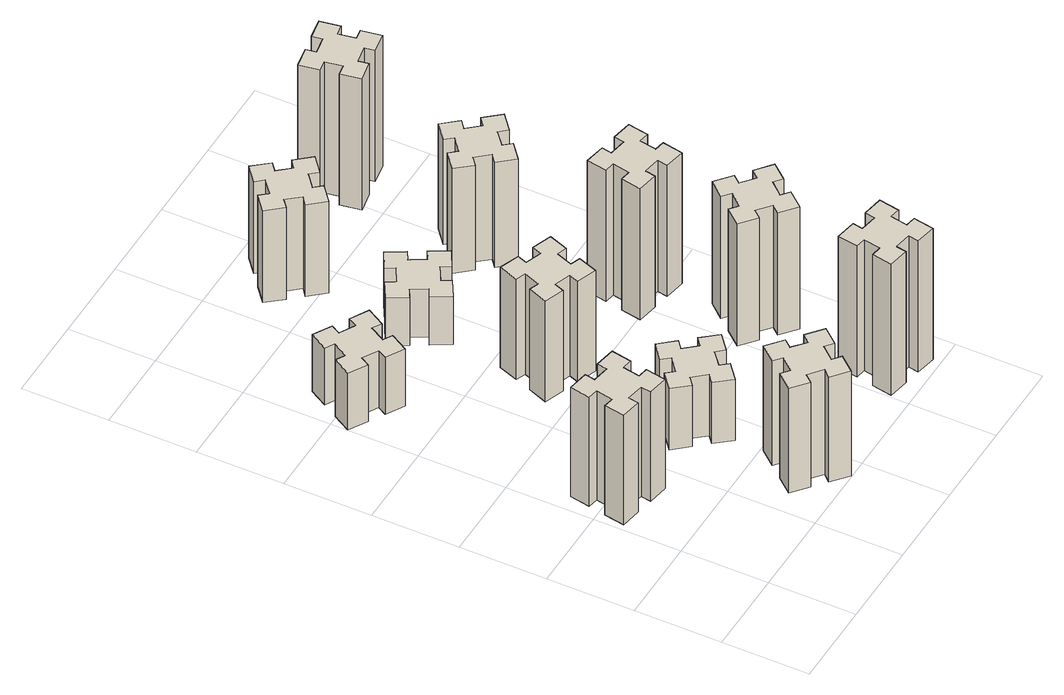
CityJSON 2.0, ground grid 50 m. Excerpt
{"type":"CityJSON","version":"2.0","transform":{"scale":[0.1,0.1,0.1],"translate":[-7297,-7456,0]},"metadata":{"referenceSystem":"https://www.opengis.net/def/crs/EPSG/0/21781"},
"CityObjects":{
"building1":{"type":"Building","attributes":{"class":"1000","function":"1000","usage":"1000","yearOfConstruction":2016,"roofType":"1000","measuredHeight":75,"storeysAboveGround":30,"storeysBelowGround":0},"geometry":[{"type":"Solid","lod":"1","boundaries":[[[[0,1,2,3,4,5,6,7,8,9,10,11,12,13,14,15,16,17,18,19]],[[17,16,20,21]],[[16,15,22,20]],[[15,14,23,22]],[[14,13,24,23]],[[13,12,25,24]],[[12,11,26,25]],[[11,10,27,26]],[[10,9,28,27]],[[9,8,29,28]],[[8,7,30,29]],[[7,6,31,30]],[[6,5,32,31]],[[5,4,33,32]],[[4,3,34,33]],[[3,2,35,34]],[[2,1,36,35]],[[1,0,37,36]],[[0,19,38,37]],[[19,18,39,38]],[[18,17,21,39]],[[24,25,26,27,28,29,30,31,32,33,34,35,36,37,38,39,21,20,22,23]]]]}]},
"building2":{"type":"Building","attributes":{"class":"1000","function":"1000","usage":"1000","yearOfConstruction":2016,"roofType":"1000","measuredHeight":72,"storeysAboveGround":30,"storeysBelowGround":0},"geometry":[{"type":"Solid","lod":"1","boundaries":[[[[40,41,42,43,44,45,46,47,48,49,50,51,52,53,54,55,56,57,58,59]],[[57,56,60,61]],[[56,55,62,60]],[[55,54,63,62]],[[54,53,64,63]],[[53,52,65,64]],[[52,51,66,65]],[[51,50,67,66]],[[50,49,68,67]],[[49,48,69,68]],[[48,47,70,69]],[[47,46,71,70]],[[46,45,72,71]],[[45,44,73,72]],[[44,43,74,73]],[[43,42,75,74]],[[42,41,76,75]],[[41,40,77,76]],[[40,59,78,77]],[[59,58,79,78]],[[58,57,61,79]],[[64,65,66,67,68,69,70,71,72,73,74,75,76,77,78,79,61,60,62,63]]]]}]},
"building3":{"type":"Building","attributes":{"class":"1000","function":"1000","usage":"1000","yearOfConstruction":2016,"roofType":"1000","measuredHeight":39,"storeysAboveGround":30,"storeysBelowGround":0},"geometry":[{"type":"Solid","lod":"1","boundaries":[[[[80,81,82,83,84,85,86,87,88,89,90,91,92,93,94,95,96,97,98,99]],[[97,96,100,101]],[[96,95,102,100]],[[95,94,103,102]],[[94,93,104,103]],[[93,92,105,104]],[[92,91,106,105]],[[91,90,107,106]],[[90,89,108,107]],[[89,88,109,108]],[[88,87,110,109]],[[87,86,111,110]],[[86,85,112,111]],[[85,84,113,112]],[[84,83,114,113]],[[83,82,115,114]],[[82,81,116,115]],[[81,80,117,116]],[[80,99,118,117]],[[99,98,119,118]],[[98,97,101,119]],[[104,105,106,107,108,109,110,111,112,113,114,115,116,117,118,119,101,100,102,103]]]]}]},
"building4":{"type":"Building","attributes":{"class":"1000","function":"1000","usage":"1000","yearOfConstruction":2016,"roofType":"1000","measuredHeight":42,"storeysAboveGround":30,"storeysBelowGround":0},"geometry":[{"type":"Solid","lod":"1","boundaries":[[[[120,121,122,123,124,125,126,127,128,129,130,131,132,133,134,135,136,137,138,139]],[[137,136,140,141]],[[136,135,142,140]],[[135,134,143,142]],[[134,133,144,143]],[[133,132,145,144]],[[132,131,146,145]],[[131,130,147,146]],[[130,129,148,147]],[[129,128,149,148]],[[128,127,150,149]],[[127,126,151,150]],[[126,125,152,151]],[[125,124,153,152]],[[124,123,154,153]],[[123,122,155,154]],[[122,121,156,155]],[[121,120,157,156]],[[120,139,158,157]],[[139,138,159,158]],[[138,137,141,159]],[[144,145,146,147,148,149,150,151,152,153,154,155,156,157,158,159,141,140,142,143]]]]}]},
"building5":{"type":"Building","attributes":{"class":"1000","function":"1000","usage":"1000","yearOfConstruction":2016,"roofType":"1000","measuredHeight":69,"storeysAboveGround":30,"storeysBelowGround":0},"geometry":[{"type":"Solid","lod":"1","boundaries":[[[[160,161,162,163,164,165,166,167,168,169,170,171,172,173,174,175,176,177,178,179]],[[177,176,180,181]],[[176,175,182,180]],[[175,174,183,182]],[[174,173,184,183]],[[173,172,185,184]],[[172,171,186,185]],[[171,170,187,186]],[[170,169,188,187]],[[169,168,189,188]],[[168,167,190,189]],[[167,166,191,190]],[[166,165,192,191]],[[165,164,193,192]],[[164,163,194,193]],[[163,162,195,194]],[[162,161,196,195]],[[161,160,197,196]],[[160,179,198,197]],[[179,178,199,198]],[[178,177,181,199]],[[184,185,186,187,188,189,190,191,192,193,194,195,196,197,198,199,181,180,182,183]]]]}]},
"building6":{"type":"Building","attributes":{"class":"1000","function":"1000","usage":"1000","yearOfConstruction":2016,"roofType":"1000","measuredHeight":33,"storeysAboveGround":30,"storeysBelowGround":0},"geometry":[{"type":"Solid","lod":"1","boundaries":[[[[200,201,202,203,204,205,206,207,208,209,210,211,212,213,214,215,216,217,218,219]],[[217,216,220,221]],[[216,215,222,220]],[[215,214,223,222]],[[214,213,224,223]],[[213,212,225,224]],[[212,211,226,225]],[[211,210,227,226]],[[210,209,228,227]],[[209,208,229,228]],[[208,207,230,229]],[[207,206,231,230]],[[206,205,232,231]],[[205,204,233,232]],[[204,203,234,233]],[[203,202,235,234]],[[202,201,236,235]],[[201,200,237,236]],[[200,219,238,237]],[[219,218,239,238]],[[218,217,221,239]],[[224,225,226,227,228,229,230,231,232,233,234,235,236,237,238,239,221,220,222,223]]]]}]},
"building7":{"type":"Building","attributes":{"class":"1000","function":"1000","usage":"1000","yearOfConstruction":2016,"roofType":"1000","measuredHeight":90,"storeysAboveGround":30,"storeysBelowGround":0},"geometry":[{"type":"Solid","lod":"1","boundaries":[[[[240,241,242,243,244,245,246,247,248,249,250,251,252,253,254,255,256,257,258,259]],[[257,256,260,261]],[[256,255,262,260]],[[255,254,263,262]],[[254,253,264,263]],[[253,252,265,264]],[[252,251,266,265]],[[251,250,267,266]],[[250,249,268,267]],[[249,248,269,268]],[[248,247,270,269]],[[247,246,271,270]],[[246,245,272,271]],[[245,244,273,272]],[[244,243,274,273]],[[243,242,275,274]],[[242,241,276,275]],[[241,240,277,276]],[[240,259,278,277]],[[259,258,279,278]],[[258,257,261,279]],[[264,265,266,267,268,269,270,271,272,273,274,275,276,277,278,279,261,260,262,263]]]]}]},
"building8":{"type":"Building","attributes":{"class":"1000","function":"1000","usage":"1000","yearOfConstruction":2016,"roofType":"1000","measuredHeight":63,"storeysAboveGround":30,"storeysBelowGround":0},"geometry":[{"type":"Solid","lod":"1","boundaries":[[[[280,281,282,283,284,285,286,287,288,289,290,291,292,293,294,295,296,297,298,299]],[[297,296,300,301]],[[296,295,302,300]],[[295,294,303,302]],[[294,293,304,303]],[[293,292,305,304]],[[292,291,306,305]],[[291,290,307,306]],[[290,289,308,307]],[[289,288,309,308]],[[288,287,310,309]],[[287,286,311,310]],[[286,285,312,311]],[[285,284,313,312]],[[284,283,314,313]],[[283,282,315,314]],[[282,281,316,315]],[[281,280,317,316]],[[280,299,318,317]],[[299,298,319,318]],[[298,297,301,319]],[[304,305,306,307,308,309,310,311,312,313,314,315,316,317,318,319,301,300,302,303]]]]}]},
"building9":{"type":"Building","attributes":{"class":"1000","function":"1000","usage":"1000","yearOfConstruction":2016,"roofType":"1000","measuredHeight":84,"storeysAboveGround":30,"storeysBelowGround":0},"geometry":[{"type":"Solid","lod":"1","boundaries":[[[[320,321,322,323,324,325,326,327,328,329,330,331,332,333,334,335,336,337,338,339]],[[337,336,340,341]],[[336,335,342,340]],[[335,334,343,342]],[[334,333,344,343]],[[333,332,345,344]],[[332,331,346,345]],[[331,330,347,346]],[[330,329,348,347]],[[329,328,349,348]],[[328,327,350,349]],[[327,326,351,350]],[[326,325,352,351]],[[325,324,353,352]],[[324,323,354,353]],[[323,322,355,354]],[[322,321,356,355]],[[321,320,357,356]],[[320,339,358,357]],[[339,338,359,358]],[[338,337,341,359]],[[344,345,346,347,348,349,350,351,352,353,354,355,356,357,358,359,341,340,342,343]]]]}]},
"building10":{"type":"Building","attributes":{"class":"1000","function":"1000","usage":"1000","yearOfConstruction":2016,"roofType":"1000","measuredHeight":90,"storeysAboveGround":30,"storeysBelowGround":0},"geometry":[{"type":"Solid","lod":"1","boundaries":[[[[360,361,362,363,364,365,366,367,368,369,370,371,372,373,374,375,376,377,378,379]],[[377,376,380,381]],[[376,375,382,380]],[[375,374,383,382]],[[374,373,384,383]],[[373,372,385,384]],[[372,371,386,385]],[[371,370,387,386]],[[370,369,388,387]],[[369,368,389,388]],[[368,367,390,389]],[[367,366,391,390]],[[366,365,392,391]],[[365,364,393,392]],[[364,363,394,393]],[[363,362,395,394]],[[362,361,396,395]],[[361,360,397,396]],[[360,379,398,397]],[[379,378,399,398]],[[378,377,381,399]],[[384,385,386,387,388,389,390,391,392,393,394,395,396,397,398,399,381,380,382,383]]]]}]},
"building11":{"type":"Building","attributes":{"class":"1000","function":"1000","usage":"1000","yearOfConstruction":2016,"roofType":"1000","measuredHeight":72,"storeysAboveGround":30,"storeysBelowGround":0},"geometry":[{"type":"Solid","lod":"1","boundaries":[[[[400,401,402,403,404,405,406,407,408,409,410,411,412,413,414,415,416,417,418,419]],[[417,416,420,421]],[[416,415,422,420]],[[415,414,423,422]],[[414,413,424,423]],[[413,412,425,424]],[[412,411,426,425]],[[411,410,427,426]],[[410,409,428,427]],[[409,408,429,428]],[[408,407,430,429]],[[407,406,431,430]],[[406,405,432,431]],[[405,404,433,432]],[[404,403,434,433]],[[403,402,435,434]],[[402,401,436,435]],[[401,400,437,436]],[[400,419,438,437]],[[419,418,439,438]],[[418,417,421,439]],[[424,425,426,427,428,429,430,431,432,433,434,435,436,437,438,439,421,420,422,423]]]]}]},
"building12":{"type":"Building","attributes":{"class":"1000","function":"1000","usage":"1000","yearOfConstruction":2016,"roofType":"1000","measuredHeight":90,"storeysAboveGround":30,"storeysBelowGround":0},"geometry":[{"type":"Solid","lod":"1","boundaries":[[[[440,441,442,443,444,445,446,447,448,449,450,451,452,453,454,455,456,457,458,459]],[[457,456,460,461]],[[456,455,462,460]],[[455,454,463,462]],[[454,453,464,463]],[[453,452,465,464]],[[452,451,466,465]],[[451,450,467,466]],[[450,449,468,467]],[[449,448,469,468]],[[448,447,470,469]],[[447,446,471,470]],[[446,445,472,471]],[[445,444,473,472]],[[444,443,474,473]],[[443,442,475,474]],[[442,441,476,475]],[[441,440,477,476]],[[440,459,478,477]],[[459,458,479,478]],[[458,457,461,479]],[[464,465,466,467,468,469,470,471,472,473,474,475,476,477,478,479,461,460,462,463]]]]}]}
},
"vertices":[
[335,917,0],[352,1015,0],[411,1005,0],[432,1123,0],[314,1144,0],[304,1085,0],[205,1102,0],[216,1161,0],[97,1182,0],[77,1064,0],[136,1054,0],[118,955,0],[59,966,0],[38,847,0],[157,827,0],[167,886,0],[265,868,0],[255,809,0],[373,788,0],[394,907,0],[265,868,750],[255,809,750],[167,886,750],[157,827,750],[38,847,750],[59,966,750],[118,955,750],[136,1054,750],[77,1064,750],[97,1182,750],[216,1161,750],[205,1102,750],[304,1085,750],[314,1144,750],[432,1123,750],[411,1005,750],[352,1015,750],[335,917,750],[394,907,750],[373,788,750],
[766,193,0],[843,129,0],[804,83,0],[896,6,0],[973,98,0],[927,136,0],[992,213,0],[1038,174,0],[1115,266,0],[1023,343,0],[984,297,0],[908,362,0],[946,408,0],[854,485,0],[777,393,0],[823,354,0],[759,278,0],[713,316,0],[636,224,0],[728,147,0],[759,278,720],[713,316,720],[823,354,720],[777,393,720],[854,485,720],[946,408,720],[908,362,720],[984,297,720],[1023,343,720],[1115,266,720],[1038,174,720],[992,213,720],[927,136,720],[973,98,720],[896,6,720],[804,83,720],[843,129,720],[766,193,720],[728,147,720],[636,224,720],
[306,2367,0],[356,2454,0],[408,2424,0],[468,2528,0],[364,2588,0],[334,2536,0],[247,2586,0],[277,2638,0],[173,2698,0],[113,2594,0],[165,2564,0],[115,2477,0],[63,2507,0],[3,2403,0],[107,2343,0],[137,2395,0],[224,2345,0],[194,2293,0],[298,2233,0],[358,2337,0],[224,2345,390],[194,2293,390],[137,2395,390],[107,2343,390],[3,2403,390],[63,2507,390],[115,2477,390],[165,2564,390],[113,2594,390],[173,2698,390],[277,2638,390],[247,2586,390],[334,2536,390],[364,2588,390],[468,2528,390],[408,2424,390],[356,2454,390],[306,2367,390],[358,2337,390],[298,2233,390],
[843,1002,0],[766,937,0],[728,983,0],[636,906,0],[713,814,0],[759,853,0],[823,776,0],[777,738,0],[854,646,0],[946,723,0],[908,769,0],[984,833,0],[1023,787,0],[1115,864,0],[1038,956,0],[992,918,0],[927,994,0],[973,1033,0],[896,1125,0],[804,1048,0],[927,994,420],[973,1033,420],[992,918,420],[1038,956,420],[1115,864,420],[1023,787,420],[984,833,420],[908,769,420],[946,723,420],[854,646,420],[777,738,420],[823,776,420],[759,853,420],[713,814,420],[636,906,420],[728,983,420],[766,937,420],[843,1002,420],[804,1048,420],[896,1125,420],
[962,1641,0],[996,1735,0],[1052,1714,0],[1093,1827,0],[980,1868,0],[960,1812,0],[866,1846,0],[887,1902,0],[774,1943,0],[733,1830,0],[789,1810,0],[755,1716,0],[699,1737,0],[657,1624,0],[770,1583,0],[791,1639,0],[885,1605,0],[864,1549,0],[977,1507,0],[1018,1620,0],[885,1605,690],[864,1549,690],[791,1639,690],[770,1583,690],[657,1624,690],[699,1737,690],[755,1716,690],[789,1810,690],[733,1830,690],[774,1943,690],[887,1902,690],[866,1846,690],[960,1812,690],[980,1868,690],[1093,1827,690],[1052,1714,690],[996,1735,690],[962,1641,690],[1018,1620,690],[977,1507,690],
[755,2454,0],[805,2367,0],[753,2337,0],[813,2233,0],[917,2293,0],[887,2345,0],[974,2395,0],[1004,2343,0],[1108,2403,0],[1048,2507,0],[996,2477,0],[946,2564,0],[998,2594,0],[938,2698,0],[834,2638,0],[864,2586,0],[777,2536,0],[747,2588,0],[643,2528,0],[703,2424,0],[777,2536,330],[747,2588,330],[864,2586,330],[834,2638,330],[938,2698,330],[998,2594,330],[946,2564,330],[996,2477,330],[1048,2507,330],[1108,2403,330],[1004,2343,330],[974,2395,330],[887,2345,330],[917,2293,330],[813,2233,330],[753,2337,330],[805,2367,330],[755,2454,330],[703,2424,330],[643,2528,330],
[1784,345,0],[1685,362,0],[1696,421,0],[1577,442,0],[1557,324,0],[1616,314,0],[1598,215,0],[1539,226,0],[1518,107,0],[1637,87,0],[1647,146,0],[1745,128,0],[1735,69,0],[1853,48,0],[1874,167,0],[1815,177,0],[1832,275,0],[1891,265,0],[1912,383,0],[1794,404,0],[1832,275,900],[1891,265,900],[1815,177,900],[1874,167,900],[1853,48,900],[1735,69,900],[1745,128,900],[1647,146,900],[1637,87,900],[1518,107,900],[1539,226,900],[1598,215,900],[1616,314,900],[1557,324,900],[1577,442,900],[1696,421,900],[1685,362,900],[1784,345,900],[1794,404,900],[1912,383,900],
[992,3238,0],[927,3314,0],[973,3353,0],[896,3445,0],[804,3368,0],[843,3322,0],[766,3257,0],[728,3303,0],[636,3226,0],[713,3134,0],[759,3173,0],[823,3096,0],[777,3058,0],[854,2966,0],[946,3043,0],[908,3089,0],[984,3153,0],[1023,3107,0],[1115,3184,0],[1038,3276,0],[984,3153,630],[1023,3107,630],[908,3089,630],[946,3043,630],[854,2966,630],[777,3058,630],[823,3096,630],[759,3173,630],[713,3134,630],[636,3226,630],[728,3303,630],[766,3257,630],[843,3322,630],[804,3368,630],[896,3445,630],[973,3353,630],[927,3314,630],[992,3238,630],[1038,3276,630],[1115,3184,630],
[1767,876,0],[1832,953,0],[1878,914,0],[1955,1006,0],[1863,1083,0],[1824,1037,0],[1748,1102,0],[1786,1148,0],[1694,1225,0],[1617,1133,0],[1663,1094,0],[1599,1018,0],[1553,1056,0],[1476,964,0],[1568,887,0],[1606,933,0],[1683,869,0],[1644,823,0],[1736,746,0],[1813,838,0],[1683,869,840],[1644,823,840],[1606,933,840],[1568,887,840],[1476,964,840],[1553,1056,840],[1599,1018,840],[1663,1094,840],[1617,1133,840],[1694,1225,840],[1786,1148,840],[1748,1102,840],[1824,1037,840],[1863,1083,840],[1955,1006,840],[1878,914,840],[1832,953,840],[1767,876,840],[1813,838,840],[1736,746,840],
[1547,1526,0],[1645,1508,0],[1635,1449,0],[1753,1428,0],[1774,1547,0],[1715,1557,0],[1732,1655,0],[1791,1645,0],[1812,1763,0],[1694,1784,0],[1684,1725,0],[1585,1742,0],[1596,1801,0],[1477,1822,0],[1457,1704,0],[1516,1694,0],[1498,1595,0],[1439,1606,0],[1418,1487,0],[1537,1467,0],[1498,1595,900],[1439,1606,900],[1516,1694,900],[1457,1704,900],[1477,1822,900],[1596,1801,900],[1585,1742,900],[1684,1725,900],[1694,1784,900],[1812,1763,900],[1791,1645,900],[1732,1655,900],[1715,1557,900],[1774,1547,900],[1753,1428,900],[1635,1449,900],[1645,1508,900],[1547,1526,900],[1537,1467,900],[1418,1487,900],
[1399,2433,0],[1463,2356,0],[1417,2318,0],[1494,2226,0],[1586,2303,0],[1548,2349,0],[1624,2413,0],[1663,2367,0],[1755,2444,0],[1678,2536,0],[1632,2498,0],[1567,2574,0],[1613,2613,0],[1536,2705,0],[1444,2628,0],[1483,2582,0],[1406,2517,0],[1368,2563,0],[1276,2486,0],[1353,2394,0],[1406,2517,720],[1368,2563,720],[1483,2582,720],[1444,2628,720],[1536,2705,720],[1613,2613,720],[1567,2574,720],[1632,2498,720],[1678,2536,720],[1755,2444,720],[1663,2367,720],[1624,2413,720],[1548,2349,720],[1586,2303,720],[1494,2226,720],[1417,2318,720],[1463,2356,720],[1399,2433,720],[1353,2394,720],[1276,2486,720],
[1498,3335,0],[1516,3237,0],[1457,3227,0],[1477,3108,0],[1596,3129,0],[1585,3188,0],[1684,3206,0],[1694,3147,0],[1812,3167,0],[1791,3286,0],[1732,3275,0],[1715,3374,0],[1774,3384,0],[1753,3502,0],[1635,3481,0],[1645,3422,0],[1547,3405,0],[1537,3464,0],[1418,3443,0],[1439,3325,0],[1547,3405,900],[1537,3464,900],[1645,3422,900],[1635,3481,900],[1753,3502,900],[1774,3384,900],[1715,3374,900],[1732,3275,900],[1791,3286,900],[1812,3167,900],[1694,3147,900],[1684,3206,900],[1585,3188,900],[1596,3129,900],[1477,3108,900],[1457,3227,900],[1516,3237,900],[1498,3335,900],[1439,3325,900],[1418,3443,900]
]}
